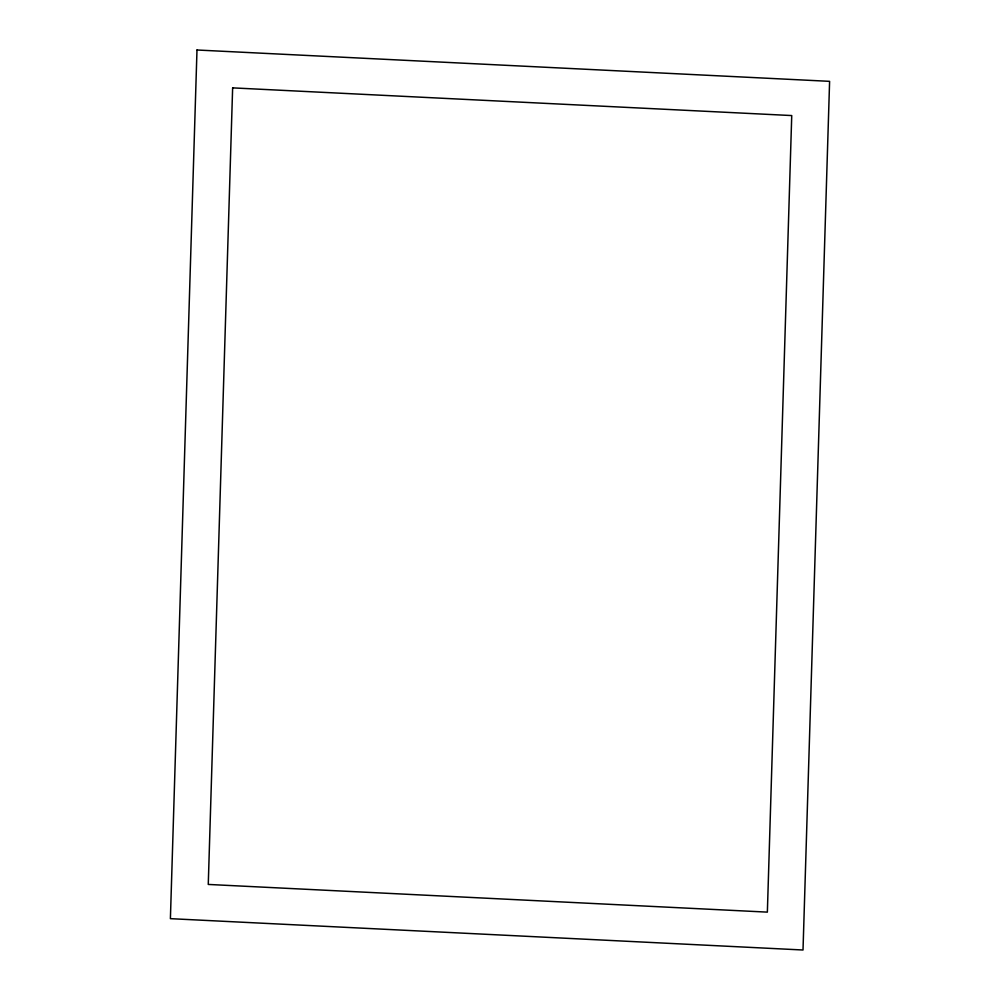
<?xml version="1.0" encoding="UTF-8"?>
<svg xmlns="http://www.w3.org/2000/svg" width="1000" height="1000" viewBox="0 0 1000 1000"><rect width="100%" height="100%" fill="white"/><g stroke="black" fill="none" stroke-linecap="round" stroke-linejoin="round"><path stroke-width="1.5" d="M196.988 50L170.4 918.662L803.012 950L829.6 81.337L196.988 50M232.638 87.875L208.263 884.438L767.362 912.125L791.737 115.562L232.638 87.875"/></g></svg>
